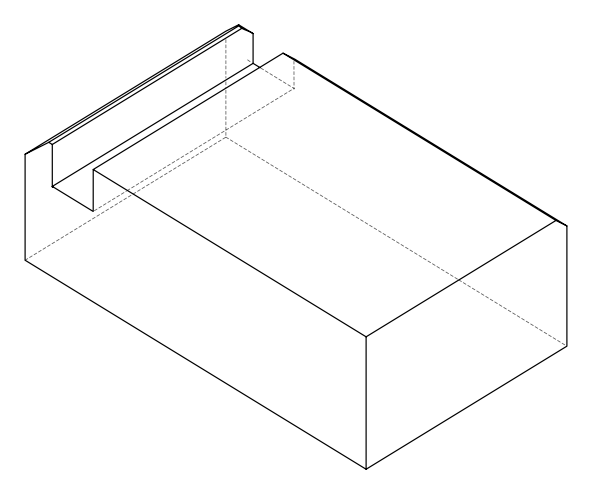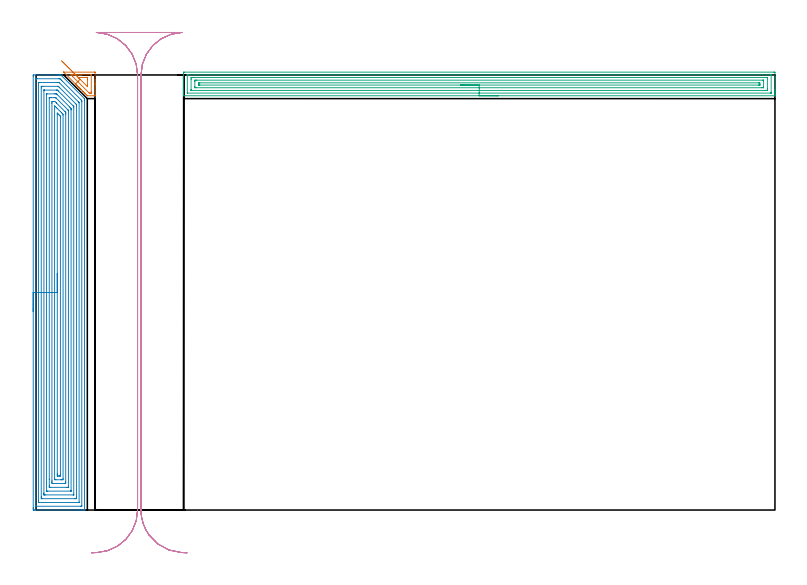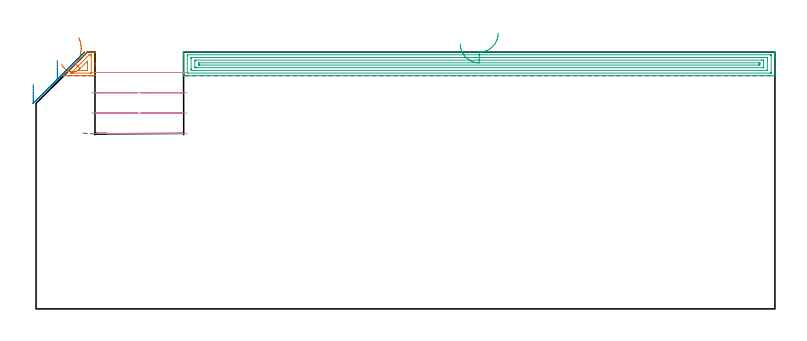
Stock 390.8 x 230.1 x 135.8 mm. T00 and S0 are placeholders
(PLAN: 4 operations, 1 tool changes, 37.9 min)
(1 AREA_MILL | FG_CHAMFER_SURFACE | UGT0205_001 | 0.63 min | 2284 mm3)
(2 AREA_MILL_1 | FG_CHAMFER_SURFACE_1 | UGT0205_001 | 18.56 min | 83374 mm3)
(3 AREA_MILL_2 | FG_CHAMFER_SURFACE_2 | UGT0205_001 | 12.74 min | 24960 mm3)
(4 MILL_RECTANGULAR_SLOT | SLOT_RECTANGULAR | UGT0201_009 | Follow Part, ap 11.25, ae 75% | 6.02 min | 462049 mm3)
(TOOL UGT0205_001 | Chamfer Mill 20 x 3 x 45 deg. | D20 FL50 Z2)
(TOOL UGT0201_009 | End Mill 45 mm | D45 FL63 Z6)
(OP 1 AREA_MILL)
G17 G21 G94 G90
T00 M6
G54
G17 G0 G90 X22.541 Y223.657 S1061 M3
G43 Z145.8 H0
Z143.486
G94 G1 X22.875 Y223.324 Z142.752 F250.
X23.162 Y223.036 Z141.98
X23.401 Y222.798 Z141.176
X23.589 Y222.609 Z140.345
X23.725 Y222.473 Z139.494
X23.808 Y222.39 Z138.63
X23.838 Y222.36 Z137.758
X23.814 Y222.384 Z136.887
X23.736 Y222.462 Z136.021
X23.605 Y222.593 Z135.169
X23.423 Y222.776 Z134.335
X23.189 Y223.009 Z133.528
X22.907 Y223.291 Z132.752
X22.578 Y223.621 Z132.014
X22.204 Y223.994 Z131.32
X21.79 Y224.409 Z130.674
X21.337 Y224.861 Z130.082
X20.849 Y225.349 Z129.548
X14.707 Y231.492 Z123.406
X14.657 Y231.544 Z123.353
X14.614 Y231.591 Z123.305
X14.639 Y231.595 Z123.302
X14.689 Y231.599 Z123.301
X14.707 Y231.6 Z123.3
X30.8
X31.188 Y231.595
X31.192 Y231.592 Z123.303
X31.2 Y231.583 Z123.312
Y225.792 Z129.101
Y224.986 Z129.914
Y219.554 Z135.346
X31.19 Y219.107 Z135.793
X30.8 Y219.1 Z135.8
X27.289
X27.094 Y219.105 Z135.79
X26.541 Y219.659 Z135.241
X25.859 Y220.341 Z134.558
X25.533 Y220.665 Z134.231
X25.001 Y221.199 Z133.701
X24.656 Y221.543 Z133.354
X20.849 Y225.349 Z129.548
X20.996 Y225.497 Z129.403
X22.075 Y226.575 Z128.325
X19.318 Y229.332 Z125.568
X18.511 Y230.143 Z124.757
X18.498 Y230.163 Z124.737
X18.511 Y230.179 Z124.721
X18.547 Y230.18 Z124.72
X19.389 Y230.186 Z124.714
X19.419
X29.076 Y230.185 Z124.715
X29.148 Y230.182 Z124.718
X29.18 Y230.179 Z124.721
X29.19 Y230.167 Z124.733
X29.198 Y230.14 Z124.76
X29.199 Y230.13 Z124.77
X29.2 Y221.212 Z133.688
X29.19 Y220.535 Z134.365
X29.172 Y220.521 Z134.379
X29.014 Y220.514 Z134.386
X28.167 Y220.52 Z134.38
X28.129 Y220.521 Z134.379
X22.075 Y226.575 Z128.325
X23.3 Y227.799 Z127.101
X22.9 Y228.199 Z126.701
X22.655 Y228.447 Z126.453
X22.406 Y228.702 Z126.198
X22.346 Y228.765 Z126.135
X22.385 Y228.767 Z126.133
X22.471 Y228.77 Z126.13
X22.578 Y228.771 Z126.129
X22.9 Y228.772
X26.089 Z126.128
X26.411 Y228.771 Z126.129
X26.969 Y228.77 Z126.13
X27.119 Y228.767 Z126.133
X27.176 Y228.765 Z126.135
X27.196 Y228.54 Z126.36
X27.198 Y228.447 Z126.453
X27.2 Y227.652 Z127.248
Y224.997 Z129.903
X27.199 Y224.113 Z130.787
X27.196 Y224.023 Z130.877
X27.19 Y223.933 Z130.967
X27.185 Y223.923 Z130.977
X27.174 Y223.932 Z130.968
X27.153 Y223.949 Z130.951
X27.077 Y224.023 Z130.877
X23.3 Y227.799 Z127.101
X22.781 Y228.318 Z126.628
X22.235 Y228.864 Z126.222
X21.667 Y229.433 Z125.884
X21.079 Y230.021 Z125.618
X20.478 Y230.622 Z125.425
X19.867 Y231.234 Z125.307
X19.251 Y231.85 Z125.265
X18.634 Y232.466 Z125.299
X18.023 Y233.078 Z125.409
X17.42 Y233.681 Z125.594
X16.831 Y234.271 Z125.852
X16.26 Y234.842 Z126.182
X15.711 Y235.39 Z126.581
X15.19 Y235.912 Z127.047
X14.699 Y236.404 Z127.575
X14.242 Y236.86 Z128.161
X13.823 Y237.279 Z128.801
X13.445 Y237.657 Z129.491
G0 Z145.8
M5
M2
(OP 2 AREA_MILL_1)
G17 G21 G94 G90
T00 M6
G54
G17 G0 G90 X-1.5 Y105.05 S1061 M3
G43 Z145.8 H0
Z118.7
G94 G1 Y105.088 Z117.828 F250.
Y105.202 Z116.964
Y105.391 Z116.112
Y105.653 Z115.28
Y105.987 Z114.474
Y106.39 Z113.7
Y106.859 Z112.964
Y107.39 Z112.272
Y107.979 Z111.629
Y108.622 Z111.04
Y109.314 Z110.508
Y110.05 Z110.04
Y110.824 Z109.637
Y111.63 Z109.303
Y112.462 Z109.041
Y113.314 Z108.852
Y114.179 Z108.738
Y115.05 Z108.7
Y229.474
X-1.497 Y229.762 Z108.702
X-1.492 Y230.09 Z108.706
X-1.16 Y230.1 Z109.038
X9.819 Z120.013
X11.246 Z121.442
X11.604 Z121.799
X12.32 Z122.519
X12.943 Z123.142
X13.033 Y230.099 Z123.231
X13.1 Y230.09 Z123.296
X13.171 Y230.03 Z123.369
X25.459 Y217.741 Z135.657
X25.599 Y217.595 Z135.786
X25.6 Y216.959 Z135.8
Y0.179
X25.597 Y0.01 Z135.788
X25.538 Y0.007 Z135.73
X25.113 Y0. Z135.312
X24.816 Z135.016
X24.1 Z134.295
X22.849 Z133.046
X21.422 Z131.618
X-0.893 Y0.001 Z109.305
X-1.118 Y0.002 Z109.08
X-1.492 Y0.007 Z108.706
X-1.494 Y0.024 Z108.704
X-1.499 Y0.626 Z108.701
X-1.5 Y1.235 Z108.7
Y115.05
X-0.086 Z110.114
X-0.085 Y227.772 Z110.115
X-0.084 Y227.858 Z110.116
X-0.079 Y228.028 Z110.121
X-0.071 Y228.091 Z110.129
X-0.051 Y228.094 Z110.149
X0. Y228.097 Z110.2
X0.479 Y228.1 Z110.679
X12.084 Y228.099 Z122.284
X12.496 Y228.093 Z122.696
X12.632 Y228.09 Z122.832
X12.776 Y227.962 Z122.976
X13.062 Y227.686 Z123.262
X13.389 Y227.361 Z123.589
X13.959 Y226.792 Z124.159
X23.791 Y216.959 Z133.991
X24.1 Y216.644 Z134.3
X24.166 Y216.572 Z134.366
X24.179 Y216.322 Z134.379
X24.184 Y216.151 Z134.384
X24.185 Y216.065 Z134.385
X24.186 Y215.979 Z134.386
X24.185 Y2.329 Z134.385
X24.184 Y2.242 Z134.384
X24.179 Y2.072 Z134.379
X24.171 Y2.009 Z134.371
X24.151 Y2.006 Z134.351
X24.1 Y2.003 Z134.3
X23.621 Y2. Z133.821
X0. Z110.2
X-0.059 Y2.002 Z110.141
X-0.075 Y2.005 Z110.125
X-0.079 Y2.008 Z110.121
X-0.082 Y2.042 Z110.118
X-0.085 Y2.156 Z110.115
X-0.086 Y2.5 Z110.114
Y115.05
X1.328 Z111.528
X1.329 Y225.898 Z111.529
X1.33 Y226.012 Z111.53
X1.332 Y226.069 Z111.532
X1.335 Y226.088 Z111.535
X1.382 Y226.093 Z111.582
X1.584 Y226.099 Z111.784
X11.604 Z121.804
X11.805 Y226.097 Z122.005
X12.201 Y226.088 Z122.401
X12.402 Y225.898 Z122.602
X22.315 Y215.986 Z132.515
X22.718 Y215.572 Z132.918
X22.765 Y215.521 Z132.965
X22.768 Y215.445 Z132.968
X22.771 Y215.323 Z132.971
Y4.202
Y4.088
X22.768 Y4.031 Z132.968
X22.766 Y4.012 Z132.966
X22.718 Y4.007 Z132.918
X22.516 Y4.001 Z132.716
X1.584 Z111.784
X1.449 Y4.005 Z111.649
X1.347 Y4.01 Z111.547
X1.335 Y4.052 Z111.535
X1.332 Y4.202 Z111.532
X1.329 Y4.659 Z111.529
X1.328 Y115.05 Z111.528
X2.743 Z112.943
Y223.216
X2.748 Y224.04 Z112.948
X2.75 Y224.09 Z112.95
X2.799 Y224.094 Z112.999
X2.909 Y224.098 Z113.109
X3.129 Y224.1 Z113.329
X3.57 Z113.77
X11.614 Z121.814
X11.724 Y224.092 Z121.924
X11.75 Y224.089 Z121.95
X11.897 Y223.949 Z122.097
X12.081 Y223.768 Z122.281
X12.358 Y223.494 Z122.558
X12.496 Y223.355 Z122.696
X20.832 Y215.019 Z131.032
X21.134 Y214.711 Z131.334
X21.334 Y214.505 Z131.534
X21.35 Y214.443 Z131.55
X21.355 Y214.344 Z131.555
X21.357 Y214.277 Z131.557
Y6.884
X21.352 Y6.06 Z131.552
X21.35 Y6.01 Z131.55
X21.301 Y6.006 Z131.501
X21.191 Y6.003 Z131.391
X20.971 Y6.001 Z131.171
X20.53 Y6. Z130.73
X3.125 Y6.001 Z113.325
X2.907 Y6.002 Z113.107
X2.798 Y6.006 Z112.998
X2.751 Y6.01 Z112.951
X2.749 Y6.048 Z112.949
X2.743 Y6.819 Z112.943
Y6.884
Y115.05
X4.157 Z114.357
Y221.734
X4.16 Y222.041 Z114.36
X4.162 Y222.081 Z114.362
X4.165 Y222.091 Z114.365
X4.17 Y222.094 Z114.37
X4.212 Y222.098 Z114.412
X4.295 Y222.1 Z114.495
X4.463 Z114.663
X10.711 Y222.099 Z120.911
X10.935 Y222.098 Z121.135
X11.268 Y222.09 Z121.468
X11.314 Y222.076 Z121.514
X11.38 Y222.015 Z121.58
X11.48 Y221.92 Z121.68
X11.604 Y221.798 Z121.804
X11.974 Y221.428 Z122.174
X19.637 Y213.764 Z129.837
X19.826 Y213.57 Z130.026
X19.919 Y213.471 Z130.119
X19.936 Y213.449 Z130.136
X19.939 Y213.426 Z130.139
X19.941 Y213.383 Z130.141
X19.943 Y213.077 Z130.143
Y8.366
X19.94 Y8.059 Z130.14
X19.938 Y8.019 Z130.138
X19.935 Y8.009 Z130.135
X19.93 Y8.006 Z130.13
X19.889 Y8.002 Z130.089
X19.805 Y8.001 Z130.005
X19.637 Y8. Z129.837
X5.134 Z115.334
X4.463 Y8.002 Z114.663
X4.237 Y8.004 Z114.437
X4.174 Y8.01 Z114.374
X4.164 Y8.028 Z114.364
X4.161 Y8.08 Z114.361
X4.158 Y8.672 Z114.358
X4.157 Y8.978 Z114.357
Y115.05
X5.571 Z115.771
X5.572 Y219.641 Z115.772
X5.576 Y219.979 Z115.776
X5.578 Y220.062 Z115.778
X5.586 Y220.09 Z115.786
X5.637 Y220.094 Z115.837
X5.791 Y220.099 Z115.991
X9.819 Y220.1 Z120.019
X10.254 Y220.098 Z120.454
X10.711 Y220.09 Z120.911
X10.859 Y220.082 Z121.059
X11.009 Y219.936 Z121.209
X11.311 Y219.641 Z121.511
X17.569 Y213.383 Z127.769
X17.852 Y213.099 Z128.052
X18.453 Y212.489 Z128.653
X18.522 Y212.4 Z128.722
X18.525 Y212.319 Z128.725
X18.527 Y212.15 Z128.727
X18.529 Y211.811 Z128.729
Y211.595
X18.528 Y10.46 Z128.728
X18.524 Y10.121 Z128.724
X18.522 Y10.038 Z128.722
X18.514 Y10.01 Z128.714
X18.463 Y10.007 Z128.663
X18.309 Y10.001 Z128.509
X6.248 Y10. Z116.448
X5.813 Y10.002 Z116.013
X5.619 Y10.008 Z115.819
X5.578 Y10.012 Z115.778
X5.575 Y10.083 Z115.775
X5.572 Y10.243 Z115.772
X5.571 Y14.385 Z115.771
Y115.05
X6.985 Z117.185
X6.986 Y217.853 Z117.186
X6.987 Y218.006 Z117.187
X6.99 Y218.059 Z117.19
X6.993 Y218.09 Z117.193
X7.018 Y218.092 Z117.218
X7.141 Y218.096 Z117.341
X7.787 Y218.1 Z117.987
X8.033 Z118.233
X9.572 Z119.772
X9.819 Z120.019
X10.066 Y218.098 Z120.266
X10.23 Y218.095 Z120.43
X10.361 Y218.09 Z120.561
X10.414 Y218.077 Z120.614
X10.439 Y218.054 Z120.639
X10.65 Y217.853 Z120.85
X16.907 Y211.595 Z127.107
X16.959 Y211.541 Z127.159
X17.06 Y211.431 Z127.26
X17.108 Y211.371 Z127.308
X17.114 Y210.701 Z127.314
Y12.247
X17.113 Y12.094 Z127.313
X17.11 Y12.041 Z127.31
X17.107 Y12.01 Z127.307
X17.082 Y12.008 Z127.282
X16.959 Y12.005 Z127.159
X16.313 Y12. Z126.513
X16.067 Z126.267
X7.387 Z117.587
X7.141 Y12.003 Z117.341
X7.059 Y12.006 Z117.259
X6.999 Y12.01 Z117.199
X6.992 Y12.093 Z117.192
X6.988 Y12.247 Z117.188
X6.986 Y12.402 Z117.186
X6.985 Y13.141 Z117.185
Y16.326
Y115.05
X8.4 Z118.6
Y215.171
X8.403 Y215.695 Z118.603
X8.407 Y216.065 Z118.607
X8.892 Y216.099 Z119.092
X8.926 Z119.126
X9.785 Y216.098 Z119.985
X9.819 Y216.094 Z120.019
X9.977 Y216.065 Z120.177
X10.711 Y215.341 Z120.911
X10.882 Y215.171 Z121.082
X15.352 Y210.701 Z125.552
X15.529 Y210.519 Z125.729
X15.646 Y210.395 Z125.846
X15.694 Y210.334 Z125.894
X15.696 Y210.305 Z125.896
X15.699 Y210.175 Z125.899
X15.7 Y209.807 Z125.9
Y209.28
Y14.929
X15.697 Y14.405 Z125.897
X15.693 Y14.035 Z125.893
X15.208 Y14.001 Z125.408
X8.96 Z119.16
X8.926 Y14.002 Z119.126
X8.407 Y14.035 Z118.607
X8.402 Y14.56 Z118.602
X8.4 Y14.929 Z118.6
Y15.456
Y115.05
X9.814 Z120.014
Y213.383
X9.819 Y213.773 Z120.019
X10.218 Y213.383 Z120.418
X10.711 Y212.892 Z120.911
X11.115 Y212.489 Z121.315
X12.903 Y210.701 Z123.103
X13.389 Y210.214 Z123.589
X13.794 Y209.807 Z123.994
X14.282 Y209.31 Z124.482
X14.286 Y208.909 Z124.486
Y16.717
X14.282 Y16.01 Z124.482
X14.101 Y16.004 Z124.301
X13.389 Y16.001 Z123.589
X13.212 Y16. Z123.412
X10.533 Y16.001 Z120.733
X9.819 Y16.01 Z120.019
X9.814 Y16.717 Z120.014
Y115.05
X11.228 Z121.428
Y209.289
X11.23 Y209.807 Z121.43
X11.232 Y209.898 Z121.432
X11.233 Y209.905 Z121.433
X11.26 Y209.883 Z121.46
X11.345 Y209.807 Z121.545
X11.604 Y209.55 Z121.804
X12.241 Y208.913 Z122.441
X12.496 Y208.657 Z122.696
X12.813 Y208.335 Z123.013
X12.851 Y208.292 Z123.051
X12.865 Y208.272 Z123.065
X12.867 Y208.244 Z123.067
X12.87 Y208.145 Z123.07
X12.872 Y208.019 Z123.072
Y207.643
Y19.023
X12.87 Y18.505 Z123.07
X12.868 Y18.133 Z123.068
X12.865 Y18.013 Z123.065
X12.748 Y18.009 Z122.948
X12.496 Y18.004 Z122.696
X12.107 Y18. Z122.307
X11.604 Z121.804
X11.436 Y18.001 Z121.636
X11.301 Y18.003 Z121.501
X11.259 Y18.006 Z121.459
X11.24 Y18.009 Z121.44
X11.235 Y18.024 Z121.435
X11.233 Y18.129 Z121.433
X11.229 Y18.505 Z121.429
X11.228 Y18.881 Z121.428
Y19.399
Y115.05
Y115.922 Z121.466
Y116.787 Z121.58
Y117.638 Z121.769
Y118.47 Z122.031
Y119.276 Z122.365
Y120.05 Z122.768
Y120.786 Z123.236
Y121.478 Z123.768
Y122.121 Z124.357
Y122.711 Z125.
Y123.242 Z125.692
Y123.71 Z126.428
Y124.113 Z127.202
Y124.447 Z128.008
Y124.709 Z128.84
Y124.898 Z129.691
Y125.012 Z130.556
Y125.05 Z131.428
G0 Z145.8
M5
M2
(OP 3 AREA_MILL_2)
G17 G21 G94 G90
T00 M6
G54
G17 G0 G90 X244.4 Y219.1 S1061 M3
G43 Z145.8 H0
G94 G1 X244.362 Z144.928 F250.
X244.248 Z144.063
X244.059 Z143.212
X243.797 Z142.38
X243.463 Z141.574
X243.06 Z140.8
X242.592 Z140.064
X242.06 Z139.372
X241.471 Z138.729
X240.828 Z138.14
X240.136 Z137.608
X239.4 Z137.14
X238.626 Z136.737
X237.82 Z136.403
X236.988 Z136.141
X236.136 Z135.952
X235.272 Z135.838
X234.4 Z135.8
X78.163
X78.008 Y219.102 Z135.788
X78. Y219.121 Z135.77
Y219.466 Z135.434
Y219.835 Z135.065
Y220.483 Z134.411
Y221.693 Z133.204
Y222.253 Z132.641
Y230.821 Z124.076
X78.003 Y231.101 Z123.796
X78.009 Y231.592 Z123.306
X78.112 Y231.595 Z123.303
X78.61 Y231.6 Z123.3
X390.19
X390.584 Y231.596 Z123.302
X390.79 Y231.592 Z123.306
X390.8 Y231.382 Z123.516
Y222.253 Z132.641
Y221.693 Z133.204
Y221.368 Z133.528
Y220.808 Z134.088
Y220.483 Z134.411
Y219.835 Z135.065
Y219.466 Z135.434
Y219.121 Z135.77
X390.792 Y219.102 Z135.788
X390.636 Y219.1 Z135.8
X234.4
Y220.514 Z134.386
X80.174 Y220.515 Z134.385
X80.079 Y220.516 Z134.384
X80.032 Y220.519 Z134.381
X80.015 Y220.521 Z134.379
X80.01 Y220.531 Z134.369
X80.006 Y220.638 Z134.262
X80.001 Y220.875 Z134.025
Y229.723 Z125.177
X80.005 Y230.116 Z124.784
X80.01 Y230.167 Z124.733
X80.014 Y230.18 Z124.72
X80.02 Y230.182 Z124.718
X80.072 Y230.184 Z124.716
X80.18 Y230.185 Z124.715
X80.396 Y230.186 Z124.714
X388.626 Y230.185 Z124.715
X388.721 Y230.184 Z124.716
X388.768 Y230.182 Z124.718
X388.785 Y230.18 Z124.72
X388.79 Y230.169 Z124.731
X388.794 Y230.062 Z124.838
X388.799 Y229.825 Z125.075
Y220.977 Z133.923
X388.795 Y220.584 Z134.316
X388.79 Y220.533 Z134.367
X388.786 Y220.52 Z134.38
X388.78 Y220.519 Z134.381
X388.728 Y220.516 Z134.384
X388.62 Y220.515 Z134.385
X388.404 Y220.514 Z134.386
X234.4
Y221.928 Z132.972
X82.181 Y221.929 Z132.971
X82.072 Y221.93 Z132.97
X82.033 Y221.933 Z132.967
X82.018 Y221.934 Z132.966
X82.01 Y221.955 Z132.945
X82.005 Y222.074 Z132.826
X82.002 Y222.253 Z132.647
X82. Y222.432 Z132.468
Y227.741 Z127.159
X82.005 Y228.447 Z126.453
X82.009 Y228.618 Z126.282
X82.027 Y228.765 Z126.135
X82.181 Y228.766 Z126.134
X82.747 Y228.771 Z126.129
X83.074
X83.639 Y228.772 Z126.128
X386.619 Y228.771 Z126.129
X386.728 Y228.77 Z126.13
X386.767 Y228.768 Z126.132
X386.782 Y228.766 Z126.134
X386.79 Y228.745 Z126.155
X386.795 Y228.626 Z126.274
X386.798 Y228.447 Z126.453
X386.8 Y228.268 Z126.632
Y222.959 Z131.941
X386.795 Y222.253 Z132.647
X386.791 Y222.083 Z132.817
X386.774 Y221.935 Z132.965
X386.619 Y221.934 Z132.966
X386.053 Y221.93 Z132.97
X385.726 Y221.929 Z132.971
X385.161 Y221.928 Z132.972
X234.4
Y223.343 Z131.557
X84.653
X84.106 Y223.345 Z131.555
X84.048 Y223.346 Z131.554
X84.014 Y223.349 Z131.551
X84.01 Y223.388 Z131.512
X84.005 Y223.588 Z131.312
X84. Y223.99 Z130.91
Y226.644 Z128.256
Y226.677 Z128.223
X84.005 Y227.103 Z127.797
X84.01 Y227.315 Z127.585
X84.023 Y227.351 Z127.549
X84.076 Y227.353 Z127.547
X84.175 Y227.356 Z127.544
X84.859 Y227.357 Z127.543
X85.066
X384.147
X384.694 Y227.355 Z127.545
X384.752 Y227.354 Z127.546
X384.786 Y227.351 Z127.549
X384.79 Y227.312 Z127.588
X384.795 Y227.112 Z127.788
X384.8 Y226.71 Z128.19
Y224.056 Z130.844
Y224.023 Z130.877
X384.794 Y223.597 Z131.303
X384.79 Y223.385 Z131.515
X384.777 Y223.349 Z131.551
X384.724 Y223.347 Z131.553
X384.625 Y223.344 Z131.556
X383.941 Y223.343 Z131.557
X383.734
X234.4
Y224.757 Z130.143
X86.645
X86.493 Y224.758 Z130.142
X86.189 Y224.763 Z130.137
X86.01 Y224.767 Z130.133
X86.006 Y224.817 Z130.083
X86.004 Y224.908 Z129.992
X86. Y225.547 Z129.353
Y225.792 Z129.108
X86.001 Y225.872 Z129.028
X86.002 Y225.912 Z128.988
X86.006 Y225.931 Z128.969
X86.008 Y225.935 Z128.965
X86.037 Y225.937 Z128.963
X86.341 Y225.942 Z128.958
X86.493 Y225.943 Z128.957
X86.645
X382.155
X382.307 Y225.942 Z128.958
X382.611 Y225.937 Z128.963
X382.79 Y225.933 Z128.967
X382.794 Y225.884 Z129.016
X382.796 Y225.792 Z129.108
X382.8 Y225.153 Z129.747
Y224.908 Z129.992
X382.799 Y224.828 Z130.072
X382.798 Y224.788 Z130.112
X382.794 Y224.769 Z130.131
X382.792 Y224.765 Z130.135
X382.763 Y224.763 Z130.137
X382.459 Y224.758 Z130.142
X382.307 Y224.757 Z130.143
X382.155
X234.4
X233.528 Z130.181
X232.664 Z130.295
X231.812 Z130.484
X230.98 Z130.746
X230.174 Z131.08
X229.4 Z131.483
X228.664 Z131.952
X227.972 Z132.483
X227.329 Z133.072
X226.74 Z133.715
X226.208 Z134.407
X225.74 Z135.143
X225.337 Z135.917
X225.003 Z136.723
X224.741 Z137.555
X224.552 Z138.407
X224.438 Z139.272
X224.4 Z140.143
G0 Z145.8
M5
M2
(OP 4 MILL_RECTANGULAR_SLOT)
G17 G21 G94 G90
T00 M6
G54
G17 G0 G90 X79.835 Y-22.625 S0 M3
G43 Z145.8 H0
Z125.05
G94 G1 X76.839 Y-22.47 F250.
G2 X59.823 Y-13.261 R22.5 F500.
X55.887 Y-4.157 R22.5 F421.
X55.5 Y0. R22.5 F353.
G1 Y205.819
Y230.1 F500.
G2 X76.285 Y252.535 R22.5
G1 X76.287 Y252.565
G3 X75.041 Y252.6 R22.5
G1 X34.171
G3 X32.918 Y252.564 R22.5
G1 X32.919 Y252.534
G2 X53.7 Y230.1 R22.5
G1 Y0.
G2 X32.362 Y-22.47 R22.5
G1 X29.366 Y-22.625 F250.
G0 X79.835 Z114.3
G1 X76.839 Y-22.47
G2 X59.823 Y-13.261 R22.5 F500.
X55.887 Y-4.157 R22.5 F410.
X55.5 Y0. R22.5 F344.
G1 Y205.819
Y230.1 F500.
G2 X77.329 Y252.59 R22.5
G1 X31.871
G2 X53.7 Y230.1 R22.5
G1 Y0.
G2 X32.362 Y-22.47 R22.5
G1 X29.366 Y-22.625 F250.
G0 X79.835 Z103.55
G1 X76.839 Y-22.47
G2 X59.823 Y-13.261 R22.5 F500.
X55.887 Y-4.157 R22.5 F410.
X55.5 Y0. R22.5 F344.
G1 Y205.819
Y230.1 F500.
G2 X77.329 Y252.59 R22.5
G1 X31.871
G2 X53.7 Y230.1 R22.5
G1 Y0.
G2 X32.362 Y-22.47 R22.5
G1 X29.366 Y-22.625 F250.
G0 X79.835 Z92.8
G1 X76.839 Y-22.47
G2 X59.823 Y-13.261 R22.5 F500.
X55.887 Y-4.157 R22.5 F410.
X55.5 Y0. R22.5 F344.
G1 Y205.819
Y230.1 F500.
G2 X77.329 Y252.59 R22.5
G1 X31.871
G2 X53.7 Y230.1 R22.5
G1 Y0.
G2 X32.362 Y-22.47 R22.5
G1 X29.366 Y-22.625 F250.
G0 Z145.8
M5
M2
